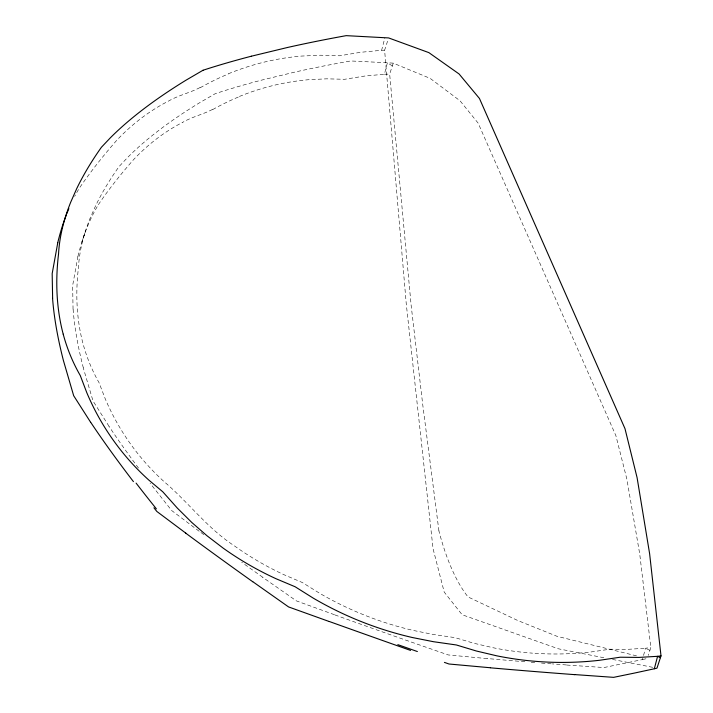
<?xml version="1.0" encoding="UTF-8"?>
<svg xmlns="http://www.w3.org/2000/svg" width="713" height="713" viewBox="0 0 713 713"><rect width="100%" height="100%" fill="white"/><g stroke="black" fill="none" stroke-linecap="round" stroke-linejoin="round"><path stroke-width="0.53" stroke-dasharray="3.56 2.67" d="M77.931 256.324L72.664 285.45L73.047 309.094M239.381 96.469A315.271 272.419 79.8 0 1 308.649 79.713L326.634 78.831L344.637 79.286L364.405 76.095L384.414 74.223L387.382 62.771L393.255 63.145L430.144 78.368L460.028 100.774L478.147 123.144L615.88 435.643L626.87 479.172L639.748 554.153L650.835 647.529L648.242 655.416M566.737 665.042L604.018 667.537L642.493 659.57L643.295 656.477M643.563 655.452L645.443 648.242L650.835 647.529M228.383 73.778A327.597 282.829 82 0 1 301.572 56.069L320.556 55.213L339.548 55.783L360.457 52.316L381.624 50.275L384.922 37.691M81.799 242.242L85.444 231.119M603.849 657.725L558.306 648.777L462.158 614.749L444.208 592.075L433.058 548.734L406.25 303.783L384.601 50.195L388.032 39.768M438.923 530.909L422.773 404.922L411.116 305.102L389.654 74.09L393.255 63.145M98.349 204.684C109.062 188.847 121.067 173.847 133.705 159.489A315.217 226.556 75.8 0 1 182.795 122.271M200.032 87.547C189.961 92.842 178.535 95.275 168.589 101.032A327.534 234.114 77.3 0 0 116.7 140.345C103.412 155.577 90.729 171.414 79.366 188.125A327.588 171.111 69.3 0 0 74.678 196.396M212.581 109.401C203.018 114.383 192.225 116.816 182.795 122.271M642.493 659.57L646.281 658.705M381.624 50.275L384.601 50.195M384.414 74.223L389.654 74.09M487.202 658.607L448.21 654.935L412.052 642.333A315.235 10.98 19.5 0 1 334.272 614.695M612.52 659.427L653.714 667.528M636.504 655.853L557.103 636.335L517.816 620.551L468.013 596.924A153.331 58.724 85.9 0 1 438.923 530.9M334.415 614.713L296.403 600.89L262.625 577.263M649.926 650.301L645.443 648.242L627.788 649.329L609.998 649.213L590.729 652.012A334.308 319.451 62.2 0 1 532.139 653.117M392.346 65.926L387.382 62.771L350.707 60.962A336.304 73.225 -6.2 0 0 295.209 72.004L261.02 80.266A336.812 73.341 -6.2 0 0 215.192 93.706L199.079 103.064A332.454 118.322 -17.2 0 0 159.106 130.167A332.561 118.358 -17.2 0 0 127.538 157.555L119.044 166.592A337.178 176.396 -26.2 0 0 95.676 205.656L90.007 218.472A335.636 175.594 -26.2 0 0 78.466 267.518C75.462 292.785 76.416 318.649 82.922 343.318A336.857 233.365 -32.9 0 0 99.027 382.64L105.194 398.701A332.757 279.398 -35.9 0 0 130.087 443.352A332.623 279.282 -35.9 0 0 164.008 481.569C188.223 502.059 207.331 528.262 234.265 545.775A333.773 314.13 -30 0 0 284.442 574.919L302.383 582.548L319.558 593.234A334.45 328.345 10.5 0 0 374.557 618.964A331.349 325.306 10.5 0 0 413.424 630.47L433.326 634.463L454.956 637.627L473.931 643.269L493.182 647.752A331.189 316.474 62.2 0 0 532.139 653.117M199.132 531.247L171.744 510.579L150.104 483.262M109.027 426.294L93.02 400.991L83.261 367.855M200.13 87.77A333.96 287.838 83.1 0 1 228.436 73.929M77.949 256.35A315.271 167.234 68.2 0 1 98.367 204.711M212.67 109.588A320.912 276.885 81 0 1 239.425 96.603M83.341 367.908A315.217 111.05 59.1 0 1 73.109 309.157M138.491 468.031A315.262 58.983 47.1 0 1 108.955 426.249M262.794 577.289A315.217 25.303 34.4 0 1 241.725 562.272M203.793 534.616A315.217 25.303 34.4 0 1 199.453 531.399M566.309 664.935A315.199 19.518 5.6 0 1 552.317 663.901M551.229 663.821A315.199 19.518 5.6 0 1 540.294 662.983M534.777 662.546A315.199 19.518 5.6 0 1 529.242 662.11M524.92 661.753A315.199 19.518 5.6 0 1 487.05 658.518"/><path stroke-width="1.07" d="M57.78 242.678L52.174 273.596L52.628 298.435M574.268 674.551L613.617 677.35L634.187 673.125L654.32 668.776L657.591 656.317L661.004 655.871L649.623 553.743L637.092 477.683L624.989 428.656L479.448 98.456L459.083 73.974L428.869 52.628L388.638 37.932L346.215 35.65A350.671 70.783 -6.8 0 0 287.517 47.477L251.395 56.202M661.004 655.871L656.967 668.17L654.32 668.776M203.036 70.248L185.968 80.213A346.42 119 -18.1 0 0 143.696 108.946A346.536 119.035 -18.1 0 0 110.372 137.787L101.424 147.252A351.58 181.057 -27.3 0 0 76.674 188.704L70.685 202.251A349.86 180.175 -27.3 0 0 58.555 253.899C55.347 280.655 56.291 308.043 63.207 334.165M490.232 667.742L448.994 664.008L444.431 662.395M328.791 621.371L288.578 606.932L252.937 581.799M660.407 657.698L657.591 656.317L638.955 657.413L620.185 657.217L599.802 660.247A348.363 333.818 65.5 0 1 537.86 661.512A344.994 330.591 65.5 0 1 496.711 655.808L476.391 651.014L456.365 644.971L433.486 641.709L412.435 637.538A345.172 340.03 9.4 0 1 371.357 625.426A348.523 343.327 9.4 0 1 313.274 598.145L295.155 586.772L276.172 578.787A347.801 328.149 -33 0 1 223.116 548.092L206.957 535.73L191.681 522.371L177.296 508.057L162.796 491.81L148.91 480.152A346.607 290.949 -37.9 0 1 113.037 439.868A346.759 291.073 -37.9 0 1 86.763 392.587L80.275 375.537A351.242 241.948 -34.3 0 1 63.199 334.165M185.852 533.172L156.86 511.471L153.928 507.808M90.64 422.283L73.671 395.706L63.412 360.528A327.534 111.46 59.9 0 1 52.575 298.382M57.762 242.652A327.588 171.111 69.3 0 1 66.487 214.497M66.87 213.517A327.588 171.111 69.3 0 1 68.867 208.651M203.027 70.248A351.197 70.89 -6.8 0 1 251.377 56.202M156.379 508.859A333.996 53.956 48 0 1 136.103 483.12M133.438 481.631A327.579 55.988 47.8 0 1 90.729 422.354M417.372 651.539A333.818 1.711 19.5 0 1 397.827 644.641M410.563 650.408A327.561 4.982 19.6 0 1 329.246 621.486M252.75 581.746A327.534 20.401 34.8 0 1 185.496 532.985M574.714 674.641A327.517 14.26 5.3 0 1 490.384 667.814"/></g></svg>
